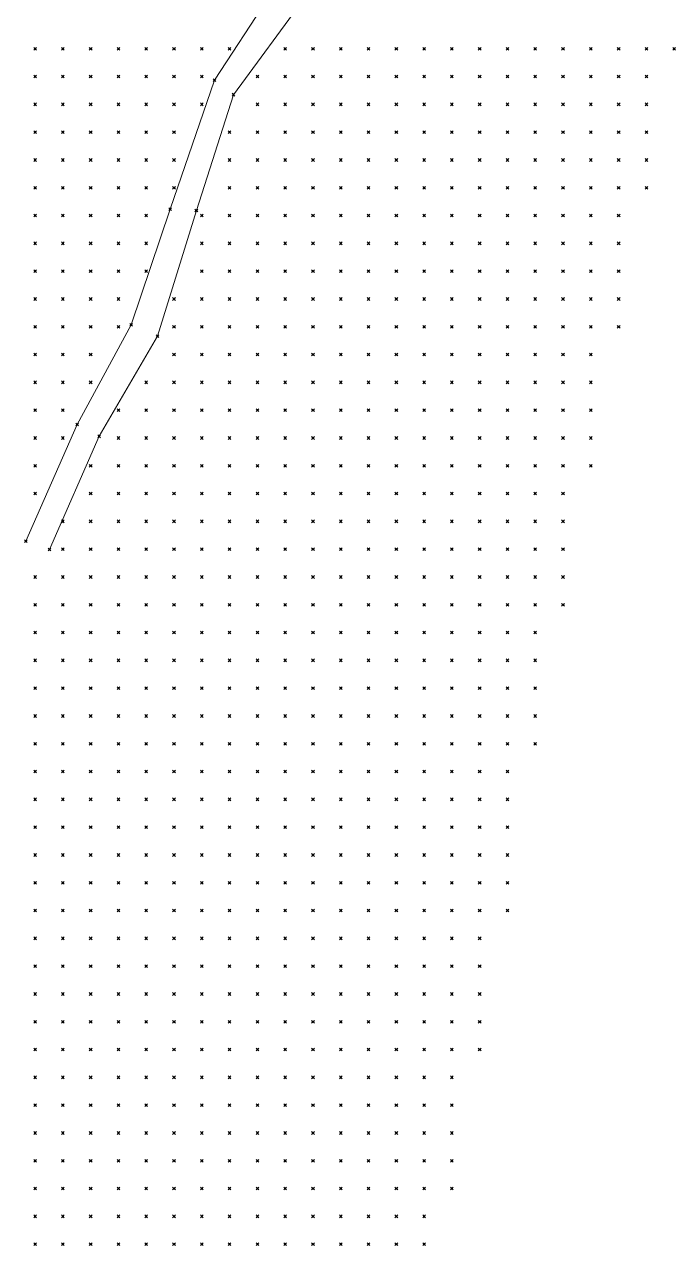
# Model space of a CAD drawing. Header units: metres. Extents: x 441556 to 446409, y 432338 to 461058.
# Drawn here: x 445279.5 to 445349.8, y 436878.4 to 437010.2 of the extents above; entities that cross this region are included whole.
import ezdxf

# ---------------------------------------------------------------- set-up
doc = ezdxf.new("R2010")
doc.units = ezdxf.units.M
doc.header["$MEASUREMENT"] = 0
doc.header["$PDMODE"] = 35
doc.header["$PDSIZE"] = 0.15
for name, color, linetype, lineweight in [('DTM-BRE-RevN_GRP_DRUM FORESTIER', 2, 'Continuous', 0), ('DTM-NOK-RevN_LIDAR_co_lidar', 91, 'Continuous', 0), ('DTM-NOK-RevN_RTK', 32, 'Continuous', 0)]:
    doc.layers.add(name, color=color, linetype=linetype, lineweight=lineweight)

msp = doc.modelspace()

# ---------------------------------------------------------------- linework, layer by layer
at = {"layer": 'DTM-BRE-RevN_GRP_DRUM FORESTIER'}
for p, q in [((445299.994, 437004.181, 361.602), (445307.098, 437015.061, 362.44)), ((445302.032, 437002.607, 361.415), (445310.118, 437013.606, 362.283)), ((445295.201, 436990.253, 360.523), (445299.994, 437004.181, 361.602)), ((445298.031, 436990.118, 360.541), (445302.032, 437002.607, 361.415)), ((445290.988, 436977.779, 358.449), (445295.201, 436990.253, 360.523)), ((445293.848, 436976.544, 358.457), (445298.031, 436990.118, 360.541)), ((445285.154, 436967.024, 357.417), (445290.988, 436977.779, 358.449)), ((445287.534, 436965.749, 357.234), (445293.848, 436976.544, 358.457)), ((445279.62, 436954.433, 356.455), (445285.154, 436967.024, 357.417)), ((445282.177, 436953.543, 356.406), (445287.534, 436965.749, 357.234))]:
    msp.add_line(p, q, dxfattribs=at)
at = {"layer": 'DTM-NOK-RevN_LIDAR_co_lidar'}
for p in [(445280.625, 437007.558, 349.311), (445283.624, 437007.558, 351.268), (445286.624, 437007.558, 353.158), (445289.623, 437007.558, 354.743), (445292.622, 437007.558, 356.309), (445295.622, 437007.558, 357.703), (445298.621, 437007.558, 360.228), (445301.62, 437007.558, 361.577), (445307.619, 437007.558, 363.31), (445310.619, 437007.558, 364.874), (445313.618, 437007.558, 366.269), (445316.617, 437007.558, 367.625), (445319.617, 437007.558, 369.814), (445322.616, 437007.558, 372.099), (445325.616, 437007.558, 373.368), (445328.615, 437007.558, 374.36), (445331.614, 437007.558, 377.198), (445334.614, 437007.558, 380.196), (445337.613, 437007.558, 383.674), (445340.612, 437007.558, 384.592), (445343.612, 437007.558, 386.693), (445346.611, 437007.558, 390.404), (445349.611, 437007.558, 392.563), (445280.625, 437004.559, 349.443), (445283.624, 437004.559, 351.595), (445286.624, 437004.559, 353.737), (445289.623, 437004.559, 355.408), (445292.622, 437004.559, 356.812), (445295.622, 437004.559, 358.906), (445298.621, 437004.559, 360.881), (445304.62, 437004.559, 362.788), (445307.619, 437004.559, 364.519), (445310.619, 437004.559, 365.605), (445313.618, 437004.559, 367.02), (445316.617, 437004.559, 368.408), (445319.617, 437004.559, 371.106), (445322.616, 437004.559, 373.868), (445325.616, 437004.559, 375.17), (445328.615, 437004.559, 376.709), (445331.614, 437004.559, 379.262), (445334.614, 437004.559, 382.006), (445337.613, 437004.559, 384.921), (445340.612, 437004.559, 386.312), (445343.612, 437004.559, 388.022), (445346.611, 437004.559, 391.424), (445280.625, 437001.559, 349.923), (445283.624, 437001.559, 352.229), (445286.624, 437001.559, 354.132), (445289.623, 437001.559, 355.532), (445292.622, 437001.559, 357.226), (445295.622, 437001.559, 359.766), (445298.621, 437001.559, 361.05), (445304.62, 437001.559, 363.527), (445307.619, 437001.559, 365.368), (445310.619, 437001.559, 366.557), (445313.618, 437001.559, 367.889), (445316.617, 437001.559, 368.889), (445319.617, 437001.559, 371.629), (445322.616, 437001.559, 374.874), (445325.616, 437001.559, 376.553), (445328.615, 437001.559, 378.735), (445331.614, 437001.559, 381.099), (445334.614, 437001.559, 384.671), (445337.613, 437001.559, 387.859), (445340.612, 437001.559, 389.388), (445343.612, 437001.559, 389.335), (445346.611, 437001.559, 391.203), (445280.625, 436998.56, 350.558), (445283.624, 436998.56, 352.717), (445286.624, 436998.56, 354.559), (445289.623, 436998.56, 356.264), (445292.622, 436998.56, 357.585), (445295.622, 436998.56, 359.869), (445301.62, 436998.56, 362.101), (445304.62, 436998.56, 364.253), (445307.619, 436998.56, 365.976), (445310.619, 436998.56, 367.33), (445313.618, 436998.56, 368.489), (445316.617, 436998.56, 369.13), (445319.617, 436998.56, 371.619), (445322.616, 436998.56, 374.76), (445325.616, 436998.56, 377.225), (445328.615, 436998.56, 379.741), (445331.614, 436998.56, 382.522), (445334.614, 436998.56, 387.54), (445337.613, 436998.56, 390.799), (445340.612, 436998.56, 391.888), (445343.612, 436998.56, 391.255), (445346.611, 436998.56, 391.514), (445280.625, 436995.56, 350.891), (445283.624, 436995.56, 352.757), (445286.624, 436995.56, 354.586), (445289.623, 436995.56, 356.735), (445292.622, 436995.56, 358.7), (445295.622, 436995.56, 360.268), (445301.62, 436995.56, 362.721), (445304.62, 436995.56, 364.71), (445307.619, 436995.56, 366.056), (445310.619, 436995.56, 367.503), (445313.618, 436995.56, 368.802), (445316.617, 436995.56, 369.501), (445319.617, 436995.56, 370.786), (445322.616, 436995.56, 373.372), (445325.616, 436995.56, 377.877), (445328.615, 436995.56, 382.481), (445331.614, 436995.56, 385.741), (445334.614, 436995.56, 389.752), (445337.613, 436995.56, 392.955), (445340.612, 436995.56, 393.53), (445343.612, 436995.56, 392.927), (445346.611, 436995.56, 393.368), (445280.625, 436992.561, 351.429), (445283.624, 436992.561, 353.085), (445286.624, 436992.561, 354.53), (445289.623, 436992.561, 356.649), (445292.622, 436992.561, 359.309), (445295.622, 436992.561, 360.464), (445301.62, 436992.561, 363.101), (445304.62, 436992.561, 364.718), (445307.619, 436992.561, 365.959), (445310.619, 436992.561, 367.724), (445313.618, 436992.561, 368.885), (445316.617, 436992.561, 369.794), (445319.617, 436992.561, 370.475), (445322.616, 436992.561, 373.254), (445325.616, 436992.561, 380.064), (445328.615, 436992.561, 385.426), (445331.614, 436992.561, 387.488), (445334.614, 436992.561, 389.863), (445337.613, 436992.561, 392.099), (445340.612, 436992.561, 393.209), (445343.612, 436992.561, 393.466), (445346.611, 436992.561, 394.748), (445280.625, 436989.562, 351.895), (445283.624, 436989.562, 353.472), (445286.624, 436989.562, 354.749), (445289.623, 436989.562, 356.49), (445292.622, 436989.562, 359.275), (445298.621, 436989.562, 361.259), (445301.62, 436989.562, 363.245), (445304.62, 436989.562, 364.682), (445307.619, 436989.562, 365.718), (445310.619, 436989.562, 367.332), (445313.618, 436989.562, 368.761), (445316.617, 436989.562, 369.559), (445319.617, 436989.562, 370.058), (445322.616, 436989.562, 373.79), (445325.616, 436989.562, 381.554), (445328.615, 436989.562, 386.235), (445331.614, 436989.562, 386.462), (445334.614, 436989.562, 388.122), (445337.613, 436989.562, 391.26), (445340.612, 436989.562, 392.959), (445343.612, 436989.562, 393.634), (445280.625, 436986.562, 352.169), (445283.624, 436986.562, 353.931), (445286.624, 436986.562, 355.117), (445289.623, 436986.562, 356.502), (445292.622, 436986.562, 358.587), (445298.621, 436986.562, 361.224), (445301.62, 436986.562, 363.167), (445304.62, 436986.562, 364.524), (445307.619, 436986.562, 365.517), (445310.619, 436986.562, 367.657), (445313.618, 436986.562, 369.02), (445316.617, 436986.562, 369.446), (445319.617, 436986.562, 370.004), (445322.616, 436986.562, 374.257), (445325.616, 436986.562, 382.196), (445328.615, 436986.562, 385.455), (445331.614, 436986.562, 384.764), (445334.614, 436986.562, 385.606), (445337.613, 436986.562, 388.962), (445340.612, 436986.562, 392.459), (445343.612, 436986.562, 394.043), (445280.625, 436983.563, 352.313), (445283.624, 436983.563, 354.164), (445286.624, 436983.563, 355.424), (445289.623, 436983.563, 357.176), (445292.622, 436983.563, 358.642), (445298.621, 436983.563, 361.372), (445301.62, 436983.563, 363.068), (445304.62, 436983.563, 364.368), (445307.619, 436983.563, 366.014), (445310.619, 436983.563, 367.981), (445313.618, 436983.563, 369.233), (445316.617, 436983.563, 369.854), (445319.617, 436983.563, 370.581), (445322.616, 436983.563, 372.963), (445325.616, 436983.563, 380.096), (445328.615, 436983.563, 384.19), (445331.614, 436983.563, 384.461), (445334.614, 436983.563, 385.831), (445337.613, 436983.563, 388.606), (445340.612, 436983.563, 391.536), (445343.612, 436983.563, 393.964), (445280.625, 436980.564, 352.529), (445283.624, 436980.564, 354.321), (445286.624, 436980.564, 355.71), (445289.623, 436980.564, 357.573), (445295.622, 436980.564, 359.492), (445298.621, 436980.564, 361.503), (445301.62, 436980.564, 363.111), (445304.62, 436980.564, 364.38), (445307.619, 436980.564, 366.275), (445310.619, 436980.564, 367.596), (445313.618, 436980.564, 369.037), (445316.617, 436980.564, 370.642), (445319.617, 436980.564, 372.306), (445322.616, 436980.564, 374.954), (445325.616, 436980.564, 380.902), (445328.615, 436980.564, 384.786), (445331.614, 436980.564, 384.604), (445334.614, 436980.564, 386.602), (445337.613, 436980.564, 389.55), (445340.612, 436980.564, 390.861), (445343.612, 436980.564, 393.584), (445280.625, 436977.564, 352.683), (445283.624, 436977.564, 354.262), (445286.624, 436977.564, 355.961), (445289.623, 436977.564, 357.67), (445295.622, 436977.564, 359.832), (445298.621, 436977.564, 361.739), (445301.62, 436977.564, 363.288), (445304.62, 436977.564, 364.807), (445307.619, 436977.564, 366.466), (445310.619, 436977.564, 368.088), (445313.618, 436977.564, 369.982), (445316.617, 436977.564, 371.603), (445319.617, 436977.564, 373.611), (445322.616, 436977.564, 376.645), (445325.616, 436977.564, 382.281), (445328.615, 436977.564, 385.894), (445331.614, 436977.564, 385.801), (445334.614, 436977.564, 386.839), (445337.613, 436977.564, 390.01), (445340.612, 436977.564, 391.058), (445343.612, 436977.564, 393.801), (445280.625, 436974.565, 352.736), (445283.624, 436974.565, 354.408), (445286.624, 436974.565, 356.603), (445295.622, 436974.565, 360.52), (445298.621, 436974.565, 362.121), (445301.62, 436974.565, 363.722), (445304.62, 436974.565, 365.253), (445307.619, 436974.565, 366.854), (445310.619, 436974.565, 368.797), (445313.618, 436974.565, 370.724), (445316.617, 436974.565, 372.338), (445319.617, 436974.565, 374.212), (445322.616, 436974.565, 378.024), (445325.616, 436974.565, 383.527), (445328.615, 436974.565, 386.462), (445331.614, 436974.565, 386.874), (445334.614, 436974.565, 387.323), (445337.613, 436974.565, 390.111), (445340.612, 436974.565, 391.355), (445280.625, 436971.565, 353.524), (445283.624, 436971.565, 355.581), (445286.624, 436971.565, 357.213), (445292.622, 436971.565, 359.39), (445295.622, 436971.565, 361.327), (445298.621, 436971.565, 362.648), (445301.62, 436971.565, 364.105), (445304.62, 436971.565, 366.092), (445307.619, 436971.565, 367.872), (445310.619, 436971.565, 369.747), (445313.618, 436971.565, 371.446), (445316.617, 436971.565, 372.495), (445319.617, 436971.565, 373.939), (445322.616, 436971.565, 379.577), (445325.616, 436971.565, 385.188), (445328.615, 436971.565, 387.162), (445331.614, 436971.565, 387.472), (445334.614, 436971.565, 388.046), (445337.613, 436971.565, 390.17), (445340.612, 436971.565, 392.011), (445280.625, 436968.566, 354.711), (445283.624, 436968.566, 356.667), (445289.623, 436968.566, 358.352), (445292.622, 436968.566, 360.114), (445295.622, 436968.566, 361.901), (445298.621, 436968.566, 362.988), (445301.62, 436968.566, 364.428), (445304.62, 436968.566, 366.678), (445307.619, 436968.566, 368.456), (445310.619, 436968.566, 370.353), (445313.618, 436968.566, 372.071), (445316.617, 436968.566, 372.756), (445319.617, 436968.566, 376.475), (445322.616, 436968.566, 382.767), (445325.616, 436968.566, 386.482), (445328.615, 436968.566, 387.739), (445331.614, 436968.566, 387.96), (445334.614, 436968.566, 389.122), (445337.613, 436968.566, 391.035), (445340.612, 436968.566, 392.568), (445280.625, 436965.567, 355.594), (445283.624, 436965.567, 357.024), (445289.623, 436965.567, 359.129), (445292.622, 436965.567, 360.871), (445295.622, 436965.567, 362.456), (445298.621, 436965.567, 363.612), (445301.62, 436965.567, 365.322), (445304.62, 436965.567, 367.424), (445307.619, 436965.567, 369.229), (445310.619, 436965.567, 371.348), (445313.618, 436965.567, 373.361), (445316.617, 436965.567, 375.373), (445319.617, 436965.567, 380.544), (445322.616, 436965.567, 385.49), (445325.616, 436965.567, 386.843), (445328.615, 436965.567, 387.322), (445331.614, 436965.567, 388.097), (445334.614, 436965.567, 389.749), (445337.613, 436965.567, 391.619), (445340.612, 436965.567, 392.639), (445280.625, 436962.567, 355.534), (445286.624, 436962.567, 357.746), (445289.623, 436962.567, 359.781), (445292.622, 436962.567, 361.358), (445295.622, 436962.567, 362.933), (445298.621, 436962.567, 364.478), (445301.62, 436962.567, 366.207), (445304.62, 436962.567, 368.108), (445307.619, 436962.567, 369.808), (445310.619, 436962.567, 372.113), (445313.618, 436962.567, 374.281), (445316.617, 436962.567, 378.562), (445319.617, 436962.567, 383.651), (445322.616, 436962.567, 386.713), (445325.616, 436962.567, 387.285), (445328.615, 436962.567, 387.931), (445331.614, 436962.567, 388.909), (445334.614, 436962.567, 390.94), (445337.613, 436962.567, 392.993), (445340.612, 436962.567, 393.111), (445280.625, 436959.568, 355.994), (445286.624, 436959.568, 358.452), (445289.623, 436959.568, 360.356), (445292.622, 436959.568, 361.884), (445295.622, 436959.568, 363.568), (445298.621, 436959.568, 365.395), (445301.62, 436959.568, 366.952), (445304.62, 436959.568, 368.993), (445307.619, 436959.568, 371.045), (445310.619, 436959.568, 373.151), (445313.618, 436959.568, 378.173), (445316.617, 436959.568, 382.462), (445319.617, 436959.568, 384.37), (445322.616, 436959.568, 386.773), (445325.616, 436959.568, 389.076), (445328.615, 436959.568, 391.585), (445331.614, 436959.568, 391.895), (445334.614, 436959.568, 391.968), (445337.613, 436959.568, 392.985), (445283.624, 436956.569, 357.137), (445286.624, 436956.569, 359.003), (445289.623, 436956.569, 360.819), (445292.622, 436956.569, 362.654), (445295.622, 436956.569, 364.54), (445298.621, 436956.569, 366.423), (445301.62, 436956.569, 368.222), (445304.62, 436956.569, 370.116), (445307.619, 436956.569, 372.373), (445310.619, 436956.569, 374.444), (445313.618, 436956.569, 378.76), (445316.617, 436956.569, 383.373), (445319.617, 436956.569, 385.976), (445322.616, 436956.569, 388.624), (445325.616, 436956.569, 392.009), (445328.615, 436956.569, 394.742), (445331.614, 436956.569, 395.053), (445334.614, 436956.569, 394.27), (445337.613, 436956.569, 393.969), (445283.624, 436953.569, 357.818), (445286.624, 436953.569, 360.014), (445289.623, 436953.569, 361.791), (445292.622, 436953.569, 363.623), (445295.622, 436953.569, 365.548), (445298.621, 436953.569, 367.318), (445301.62, 436953.569, 369.295), (445304.62, 436953.569, 371.159), (445307.619, 436953.569, 373.468), (445310.619, 436953.569, 375.34), (445313.618, 436953.569, 377.218), (445316.617, 436953.569, 382.967), (445319.617, 436953.569, 387.315), (445322.616, 436953.569, 390.115), (445325.616, 436953.569, 393.724), (445328.615, 436953.569, 395.719), (445331.614, 436953.569, 396.333), (445334.614, 436953.569, 396.182), (445337.613, 436953.569, 395.775), (445280.625, 436950.57, 356.845), (445283.624, 436950.57, 358.695), (445286.624, 436950.57, 360.98), (445289.623, 436950.57, 362.803), (445292.622, 436950.57, 364.545), (445295.622, 436950.57, 366.424), (445298.621, 436950.57, 368.303), (445301.62, 436950.57, 370.323), (445304.62, 436950.57, 372.163), (445307.619, 436950.57, 374.46), (445310.619, 436950.57, 376.507), (445313.618, 436950.57, 378.51), (445316.617, 436950.57, 383.716), (445319.617, 436950.57, 387.369), (445322.616, 436950.57, 390.298), (445325.616, 436950.57, 393.628), (445328.615, 436950.57, 395.312), (445331.614, 436950.57, 396.265), (445334.614, 436950.57, 396.696), (445337.613, 436950.57, 396.8), (445280.625, 436947.57, 357.375), (445283.624, 436947.57, 359.555), (445286.624, 436947.57, 361.724), (445289.623, 436947.57, 363.617), (445292.622, 436947.57, 365.45), (445295.622, 436947.57, 367.318), (445298.621, 436947.57, 369.337), (445301.62, 436947.57, 371.274), (445304.62, 436947.57, 372.874), (445307.619, 436947.57, 375.367), (445310.619, 436947.57, 377.63), (445313.618, 436947.57, 381.511), (445316.617, 436947.57, 385.707), (445319.617, 436947.57, 388.106), (445322.616, 436947.57, 391.133), (445325.616, 436947.57, 393.915), (445328.615, 436947.57, 395.453), (445331.614, 436947.57, 396.901), (445334.614, 436947.57, 397.459), (445337.613, 436947.57, 397.397), (445280.625, 436944.571, 358.251), (445283.624, 436944.571, 360.42), (445286.624, 436944.571, 362.389), (445289.623, 436944.571, 364.378), (445292.622, 436944.571, 366.324), (445295.622, 436944.571, 368.178), (445298.621, 436944.571, 370.042), (445301.62, 436944.571, 372.222), (445304.62, 436944.571, 374.272), (445307.619, 436944.571, 376.583), (445310.619, 436944.571, 378.305), (445313.618, 436944.571, 383.613), (445316.617, 436944.571, 387.501), (445319.617, 436944.571, 390.075), (445322.616, 436944.571, 392.974), (445325.616, 436944.571, 394.766), (445328.615, 436944.571, 395.788), (445331.614, 436944.571, 397.546), (445334.614, 436944.571, 398.276), (445280.625, 436941.572, 359.029), (445283.624, 436941.572, 361.119), (445286.624, 436941.572, 363.275), (445289.623, 436941.572, 365.347), (445292.622, 436941.572, 367.257), (445295.622, 436941.572, 369.211), (445298.621, 436941.572, 371.143), (445301.62, 436941.572, 372.936), (445304.62, 436941.572, 376.546), (445307.619, 436941.572, 379.841), (445310.619, 436941.572, 382.58), (445313.618, 436941.572, 386.155), (445316.617, 436941.572, 389.03), (445319.617, 436941.572, 391.372), (445322.616, 436941.572, 394.172), (445325.616, 436941.572, 395.617), (445328.615, 436941.572, 396.354), (445331.614, 436941.572, 397.803), (445334.614, 436941.572, 398.758), (445280.625, 436938.572, 359.941), (445283.624, 436938.572, 361.974), (445286.624, 436938.572, 364.061), (445289.623, 436938.572, 366.314), (445292.622, 436938.572, 368.369), (445295.622, 436938.572, 370.439), (445298.621, 436938.572, 372.393), (445301.62, 436938.572, 374.092), (445304.62, 436938.572, 378.459), (445307.619, 436938.572, 381.944), (445310.619, 436938.572, 385.747), (445313.618, 436938.572, 388.973), (445316.617, 436938.572, 392.106), (445319.617, 436938.572, 394.634), (445322.616, 436938.572, 396.155), (445325.616, 436938.572, 396.681), (445328.615, 436938.572, 397.008), (445331.614, 436938.572, 397.895), (445334.614, 436938.572, 398.961), (445280.625, 436935.573, 360.937), (445283.624, 436935.573, 362.784), (445286.624, 436935.573, 364.739), (445289.623, 436935.573, 367.084), (445292.622, 436935.573, 369.218), (445295.622, 436935.573, 371.344), (445298.621, 436935.573, 373.396), (445301.62, 436935.573, 375.346), (445304.62, 436935.573, 378.426), (445307.619, 436935.573, 382.154), (445310.619, 436935.573, 386.837), (445313.618, 436935.573, 391.042), (445316.617, 436935.573, 394.593), (445319.617, 436935.573, 397.041), (445322.616, 436935.573, 397.666), (445325.616, 436935.573, 397.264), (445328.615, 436935.573, 397.19), (445331.614, 436935.573, 397.986), (445334.614, 436935.573, 399.046), (445280.625, 436932.574, 361.611), (445283.624, 436932.574, 363.485), (445286.624, 436932.574, 365.532), (445289.623, 436932.574, 367.684), (445292.622, 436932.574, 369.859), (445295.622, 436932.574, 371.799), (445298.621, 436932.574, 374.155), (445301.62, 436932.574, 376.052), (445304.62, 436932.574, 379.809), (445307.619, 436932.574, 383.61), (445310.619, 436932.574, 387.328), (445313.618, 436932.574, 391.673), (445316.617, 436932.574, 395.363), (445319.617, 436932.574, 397.26), (445322.616, 436932.574, 397.241), (445325.616, 436932.574, 396.945), (445328.615, 436932.574, 397.086), (445331.614, 436932.574, 398.071), (445334.614, 436932.574, 399.26), (445280.625, 436929.574, 361.758), (445283.624, 436929.574, 363.926), (445286.624, 436929.574, 366.091), (445289.623, 436929.574, 368.252), (445292.622, 436929.574, 370.295), (445295.622, 436929.574, 371.887), (445298.621, 436929.574, 375.326), (445301.62, 436929.574, 379.359), (445304.62, 436929.574, 383.215), (445307.619, 436929.574, 385.533), (445310.619, 436929.574, 387.993), (445313.618, 436929.574, 391.683), (445316.617, 436929.574, 394.783), (445319.617, 436929.574, 396.462), (445322.616, 436929.574, 396.48), (445325.616, 436929.574, 396.587), (445328.615, 436929.574, 397.111), (445331.614, 436929.574, 398.261), (445280.625, 436926.575, 361.708), (445283.624, 436926.575, 363.944), (445286.624, 436926.575, 366.478), (445289.623, 436926.575, 368.668), (445292.622, 436926.575, 371.196), (445295.622, 436926.575, 373.235), (445298.621, 436926.575, 375.184), (445301.62, 436926.575, 380.984), (445304.62, 436926.575, 383.023), (445307.619, 436926.575, 384.9), (445310.619, 436926.575, 387.997), (445313.618, 436926.575, 390.501), (445316.617, 436926.575, 393.789), (445319.617, 436926.575, 396.149), (445322.616, 436926.575, 396.261), (445325.616, 436926.575, 396.494), (445328.615, 436926.575, 397.325), (445331.614, 436926.575, 398.535), (445280.625, 436923.575, 361.677), (445283.624, 436923.575, 364.12), (445286.624, 436923.575, 366.685), (445289.623, 436923.575, 368.965), (445292.622, 436923.575, 371.763), (445295.622, 436923.575, 373.894), (445298.621, 436923.575, 375.281), (445301.62, 436923.575, 381.155), (445304.62, 436923.575, 384.066), (445307.619, 436923.575, 386.449), (445310.619, 436923.575, 389.225), (445313.618, 436923.575, 391.586), (445316.617, 436923.575, 394.068), (445319.617, 436923.575, 395.601), (445322.616, 436923.575, 395.859), (445325.616, 436923.575, 396.293), (445328.615, 436923.575, 397.046), (445331.614, 436923.575, 398.472), (445280.625, 436920.576, 361.732), (445283.624, 436920.576, 364.17), (445286.624, 436920.576, 366.865), (445289.623, 436920.576, 369.006), (445292.622, 436920.576, 371.72), (445295.622, 436920.576, 373.641), (445298.621, 436920.576, 375.499), (445301.62, 436920.576, 382.196), (445304.62, 436920.576, 385.928), (445307.619, 436920.576, 388.517), (445310.619, 436920.576, 390.76), (445313.618, 436920.576, 391.898), (445316.617, 436920.576, 392.355), (445319.617, 436920.576, 394.152), (445322.616, 436920.576, 395.455), (445325.616, 436920.576, 396.497), (445328.615, 436920.576, 397.077), (445331.614, 436920.576, 398.185), (445280.625, 436917.577, 361.767), (445283.624, 436917.577, 364.048), (445286.624, 436917.577, 366.857), (445289.623, 436917.577, 369.093), (445292.622, 436917.577, 371.404), (445295.622, 436917.577, 373.072), (445298.621, 436917.577, 376.198), (445301.62, 436917.577, 383.157), (445304.62, 436917.577, 386.862), (445307.619, 436917.577, 388.561), (445310.619, 436917.577, 389.825), (445313.618, 436917.577, 390.545), (445316.617, 436917.577, 390.905), (445319.617, 436917.577, 393.461), (445322.616, 436917.577, 395.368), (445325.616, 436917.577, 396.562), (445328.615, 436917.577, 397.058), (445331.614, 436917.577, 397.825), (445280.625, 436914.577, 361.783), (445283.624, 436914.577, 363.979), (445286.624, 436914.577, 366.705), (445289.623, 436914.577, 368.866), (445292.622, 436914.577, 370.643), (445295.622, 436914.577, 372.056), (445298.621, 436914.577, 374.6), (445301.62, 436914.577, 382.617), (445304.62, 436914.577, 386.397), (445307.619, 436914.577, 386.99), (445310.619, 436914.577, 388.126), (445313.618, 436914.577, 389.795), (445316.617, 436914.577, 391.809), (445319.617, 436914.577, 394.208), (445322.616, 436914.577, 395.779), (445325.616, 436914.577, 396.487), (445328.615, 436914.577, 396.722), (445331.614, 436914.577, 397.575), (445280.625, 436911.578, 361.665), (445283.624, 436911.578, 363.847), (445286.624, 436911.578, 366.115), (445289.623, 436911.578, 367.714), (445292.622, 436911.578, 369.713), (445295.622, 436911.578, 371.3), (445298.621, 436911.578, 372.286), (445301.62, 436911.578, 379.785), (445304.62, 436911.578, 384.296), (445307.619, 436911.578, 385.848), (445310.619, 436911.578, 387.721), (445313.618, 436911.578, 390.44), (445316.617, 436911.578, 393.314), (445319.617, 436911.578, 395.763), (445322.616, 436911.578, 396.243), (445325.616, 436911.578, 396.054), (445328.615, 436911.578, 396.202), (445280.625, 436908.579, 361.506), (445283.624, 436908.579, 363.021), (445286.624, 436908.579, 365.033), (445289.623, 436908.579, 366.713), (445292.622, 436908.579, 368.566), (445295.622, 436908.579, 370.509), (445298.621, 436908.579, 371.222), (445301.62, 436908.579, 377.073), (445304.62, 436908.579, 382.294), (445307.619, 436908.579, 385.43), (445310.619, 436908.579, 388.012), (445313.618, 436908.579, 390.178), (445316.617, 436908.579, 393.217), (445319.617, 436908.579, 395.393), (445322.616, 436908.579, 394.812), (445325.616, 436908.579, 394.69), (445328.615, 436908.579, 395.527), (445280.625, 436905.579, 360.199), (445283.624, 436905.579, 362.208), (445286.624, 436905.579, 364.653), (445289.623, 436905.579, 367.057), (445292.622, 436905.579, 368.926), (445295.622, 436905.579, 370.373), (445298.621, 436905.579, 371.829), (445301.62, 436905.579, 377.753), (445304.62, 436905.579, 382.021), (445307.619, 436905.579, 384.691), (445310.619, 436905.579, 387.443), (445313.618, 436905.579, 388.959), (445316.617, 436905.579, 391.566), (445319.617, 436905.579, 393.94), (445322.616, 436905.579, 394.077), (445325.616, 436905.579, 393.96), (445328.615, 436905.579, 394.396), (445280.625, 436902.58, 359.155), (445283.624, 436902.58, 361.515), (445286.624, 436902.58, 363.751), (445289.623, 436902.58, 366.569), (445292.622, 436902.58, 368.937), (445295.622, 436902.58, 370.669), (445298.621, 436902.58, 373.21), (445301.62, 436902.58, 378.869), (445304.62, 436902.58, 381.992), (445307.619, 436902.58, 383.695), (445310.619, 436902.58, 385.624), (445313.618, 436902.58, 387.664), (445316.617, 436902.58, 390.016), (445319.617, 436902.58, 392.102), (445322.616, 436902.58, 392.941), (445325.616, 436902.58, 393.08), (445328.615, 436902.58, 393.223), (445280.625, 436899.58, 358.66), (445283.624, 436899.58, 360.449), (445286.624, 436899.58, 362.027), (445289.623, 436899.58, 365.253), (445292.622, 436899.58, 368.074), (445295.622, 436899.58, 370.85), (445298.621, 436899.58, 374.565), (445301.62, 436899.58, 379.069), (445304.62, 436899.58, 381.99), (445307.619, 436899.58, 383.435), (445310.619, 436899.58, 384.589), (445313.618, 436899.58, 386.426), (445316.617, 436899.58, 388.057), (445319.617, 436899.58, 389.598), (445322.616, 436899.58, 390.368), (445325.616, 436899.58, 391.13), (445328.615, 436899.58, 392.494), (445280.625, 436896.581, 357.907), (445283.624, 436896.581, 360.094), (445286.624, 436896.581, 361.038), (445289.623, 436896.581, 363.386), (445292.622, 436896.581, 366.412), (445295.622, 436896.581, 370.126), (445298.621, 436896.581, 374.218), (445301.62, 436896.581, 378.587), (445304.62, 436896.581, 381.678), (445307.619, 436896.581, 383.262), (445310.619, 436896.581, 384.258), (445313.618, 436896.581, 385.78), (445316.617, 436896.581, 386.81), (445319.617, 436896.581, 387.583), (445322.616, 436896.581, 387.873), (445325.616, 436896.581, 389.27), (445280.625, 436893.582, 357.129), (445283.624, 436893.582, 359.734), (445286.624, 436893.582, 360.884), (445289.623, 436893.582, 361.707), (445292.622, 436893.582, 364.025), (445295.622, 436893.582, 368.159), (445298.621, 436893.582, 372.719), (445301.62, 436893.582, 377.31), (445304.62, 436893.582, 380.686), (445307.619, 436893.582, 383.422), (445310.619, 436893.582, 384.679), (445313.618, 436893.582, 385.573), (445316.617, 436893.582, 385.926), (445319.617, 436893.582, 386.683), (445322.616, 436893.582, 387.28), (445325.616, 436893.582, 388.424), (445280.625, 436890.582, 356.196), (445283.624, 436890.582, 358.3), (445286.624, 436890.582, 360.219), (445289.623, 436890.582, 361.051), (445292.622, 436890.582, 362.137), (445295.622, 436890.582, 364.69), (445298.621, 436890.582, 369.239), (445301.62, 436890.582, 374.148), (445304.62, 436890.582, 380.102), (445307.619, 436890.582, 383.997), (445310.619, 436890.582, 385.139), (445313.618, 436890.582, 384.935), (445316.617, 436890.582, 385.11), (445319.617, 436890.582, 386.453), (445322.616, 436890.582, 387.301), (445325.616, 436890.582, 387.933), (445280.625, 436887.583, 356.413), (445283.624, 436887.583, 358.174), (445286.624, 436887.583, 360.043), (445289.623, 436887.583, 361.287), (445292.622, 436887.583, 361.738), (445295.622, 436887.583, 362.593), (445298.621, 436887.583, 365.452), (445301.62, 436887.583, 368.015), (445304.62, 436887.583, 375.821), (445307.619, 436887.583, 382.009), (445310.619, 436887.583, 384.05), (445313.618, 436887.583, 384.625), (445316.617, 436887.583, 385.459), (445319.617, 436887.583, 386.546), (445322.616, 436887.583, 386.991), (445325.616, 436887.583, 387.303), (445280.625, 436884.583, 356.546), (445283.624, 436884.583, 358.083), (445286.624, 436884.583, 360.679), (445289.623, 436884.583, 362.402), (445292.622, 436884.583, 362.339), (445295.622, 436884.583, 362.162), (445298.621, 436884.583, 363.153), (445301.62, 436884.583, 364.284), (445304.62, 436884.583, 369.51), (445307.619, 436884.583, 376.958), (445310.619, 436884.583, 381.019), (445313.618, 436884.583, 383.826), (445316.617, 436884.583, 385.5), (445319.617, 436884.583, 386.43), (445322.616, 436884.583, 386.957), (445325.616, 436884.583, 387.297), (445280.625, 436881.584, 356.106), (445283.624, 436881.584, 357.533), (445286.624, 436881.584, 360.084), (445289.623, 436881.584, 362.72), (445292.622, 436881.584, 363.853), (445295.622, 436881.584, 362.912), (445298.621, 436881.584, 362.894), (445301.62, 436881.584, 363.798), (445304.62, 436881.584, 366.257), (445307.619, 436881.584, 375.047), (445310.619, 436881.584, 381.089), (445313.618, 436881.584, 383.612), (445316.617, 436881.584, 385.076), (445319.617, 436881.584, 386.171), (445322.616, 436881.584, 387.328), (445280.625, 436878.585, 355.386), (445283.624, 436878.585, 356.791), (445286.624, 436878.585, 359.379), (445289.623, 436878.585, 362.208), (445292.622, 436878.585, 364.05), (445295.622, 436878.585, 363.752), (445298.621, 436878.585, 363.39), (445301.62, 436878.585, 364.915), (445304.62, 436878.585, 367.186), (445307.619, 436878.585, 373.542), (445310.619, 436878.585, 379.29), (445313.618, 436878.585, 381.35), (445316.617, 436878.585, 382.29), (445319.617, 436878.585, 385.115), (445322.616, 436878.585, 386.984)]:
    msp.add_point(p, dxfattribs=at)
at = {"layer": 'DTM-NOK-RevN_RTK'}
for p in [(445299.994, 437004.181, 361.602), (445302.032, 437002.607, 361.415), (445295.201, 436990.253, 360.523), (445298.031, 436990.118, 360.541), (445290.988, 436977.779, 358.449), (445293.848, 436976.544, 358.457), (445285.154, 436967.024, 357.417), (445287.534, 436965.749, 357.234), (445279.62, 436954.433, 356.455), (445282.177, 436953.543, 356.406)]:
    msp.add_point(p, dxfattribs=at)

doc.saveas('drawing.dxf')
